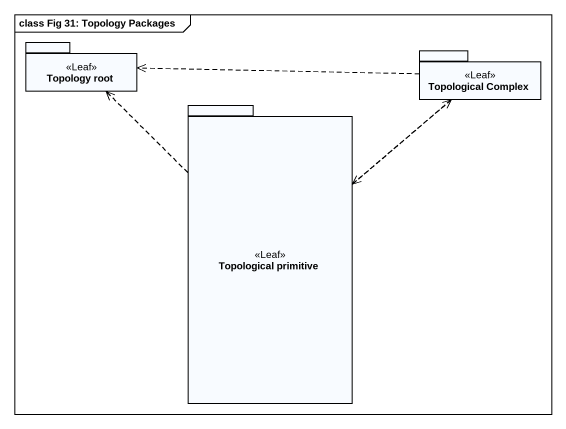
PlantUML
@startuml
mainframe class Fig 31: Topology Packages
package "Topology root" as Topology_root <<Leaf>> {
}
package "Topological Complex" as Topological_Complex <<Leaf>> {
}
package "Topological primitive" as Topological_primitive <<Leaf>> {
}
Topological_Complex .left.> Topology_root
Topological_Complex ..> Topological_primitive
Topological_primitive .up.> Topology_root
Topological_primitive .up.> Topological_Complex
@enduml
